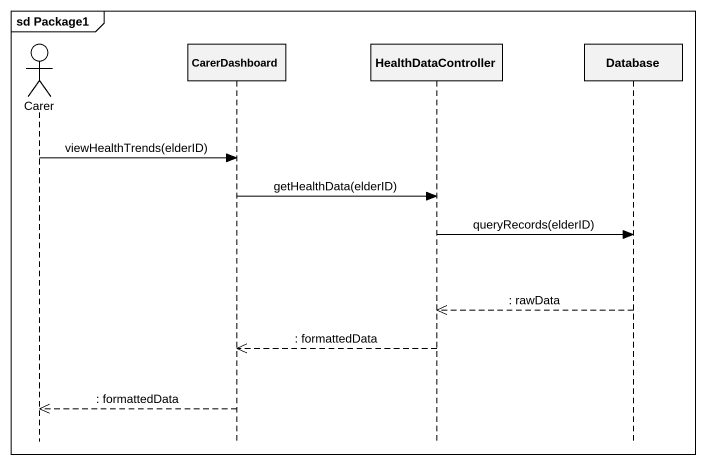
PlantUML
@startuml
mainframe sd Package1
hide footbox
actor Carer
participant CarerDashboard
participant HealthDataController
participant "Database" as Database_

Carer -> CarerDashboard : viewHealthTrends(elderID)
CarerDashboard -> HealthDataController : getHealthData(elderID)
HealthDataController -> Database_ : queryRecords(elderID)
Database_ -->> HealthDataController : : rawData
HealthDataController -->> CarerDashboard : : formattedData
CarerDashboard -->> Carer : : formattedData
@enduml
